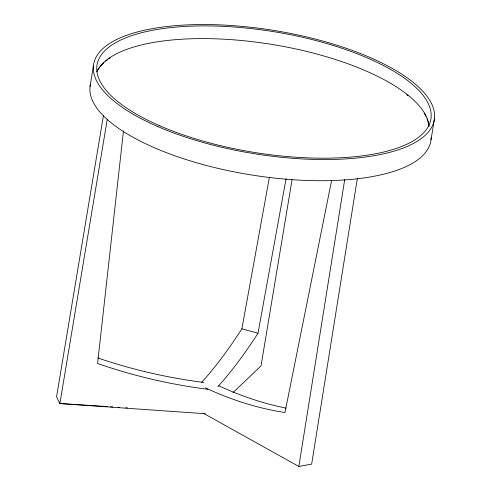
<?xml version="1.0" encoding="UTF-8"?>
<svg xmlns="http://www.w3.org/2000/svg" width="491" height="491" viewBox="0 0 491 491"><rect width="100%" height="100%" fill="white"/><g stroke="black" fill="none" stroke-linecap="round" stroke-linejoin="round"><path stroke-width="0.74" d="M123.456 131.017L97.586 363.457A558.39 502.852 -26.2 0 0 207.951 389.314M357.325 178.595L311.662 464.099L298.835 466.45L344.737 179.436M90.043 86.576L93.468 65.395M431.012 139.867L434.443 118.693M103.472 115.391L56.557 396.845L59.871 403.577L205.342 413.735M59.871 403.577L107.296 119.098M292.065 179.737L261.04 365.863L232.937 392.702M201.672 382.317A558.39 137.198 -74.8 0 0 241.873 328.835L269.406 177.245M217.814 386.693A558.39 137.198 -74.8 0 0 258.02 333.217L286.1 178.601M331.585 180.584L284.97 412.538A558.39 365.654 79.6 0 1 205.422 387.847M59.982 403.51L107.449 406.573M110.506 406.769L112.807 406.922M118.165 407.266L119.694 407.364M125.819 407.757L127.353 407.861M241.873 328.835L258.02 333.217M203.114 413.115L298.835 466.45M96.795 71.76A169.119 61.16 9.2 0 1 273.014 44.601A169.119 61.16 9.2 0 1 429.066 126.561M431.166 137.689A172.574 62.406 9.2 0 1 253.147 175.238A172.574 62.406 9.2 0 1 90.399 84.427M97.371 70.962A169.119 61.16 9.2 0 1 99.894 67.101M100.342 66.537A169.119 61.16 9.2 0 1 103.963 62.713M105.669 61.234A169.119 61.16 9.2 0 1 107.854 59.534M109.014 58.705A169.119 61.16 9.2 0 1 110.23 57.895M406.751 94.763A169.119 61.16 9.2 0 1 407.904 95.677M424.156 113.212A169.119 61.16 9.2 0 1 425.881 116.33M427.017 118.865A169.119 61.16 9.2 0 1 428.723 124.898M286.1 408.119A558.39 365.654 79.6 0 1 218.906 385.803M203.888 382.489A558.39 502.852 -26.2 0 1 97.764 357.933M159.906 125.862A169.119 61.16 9.2 0 0 429.355 124.37A169.119 61.16 9.2 0 0 202.605 25.9A169.119 61.16 9.2 0 0 159.906 125.862M157.777 126.555A172.574 62.406 9.2 0 0 432.737 125.027A172.574 62.406 9.2 0 0 201.353 24.55A172.574 62.406 9.2 0 0 157.777 126.555"/></g></svg>
